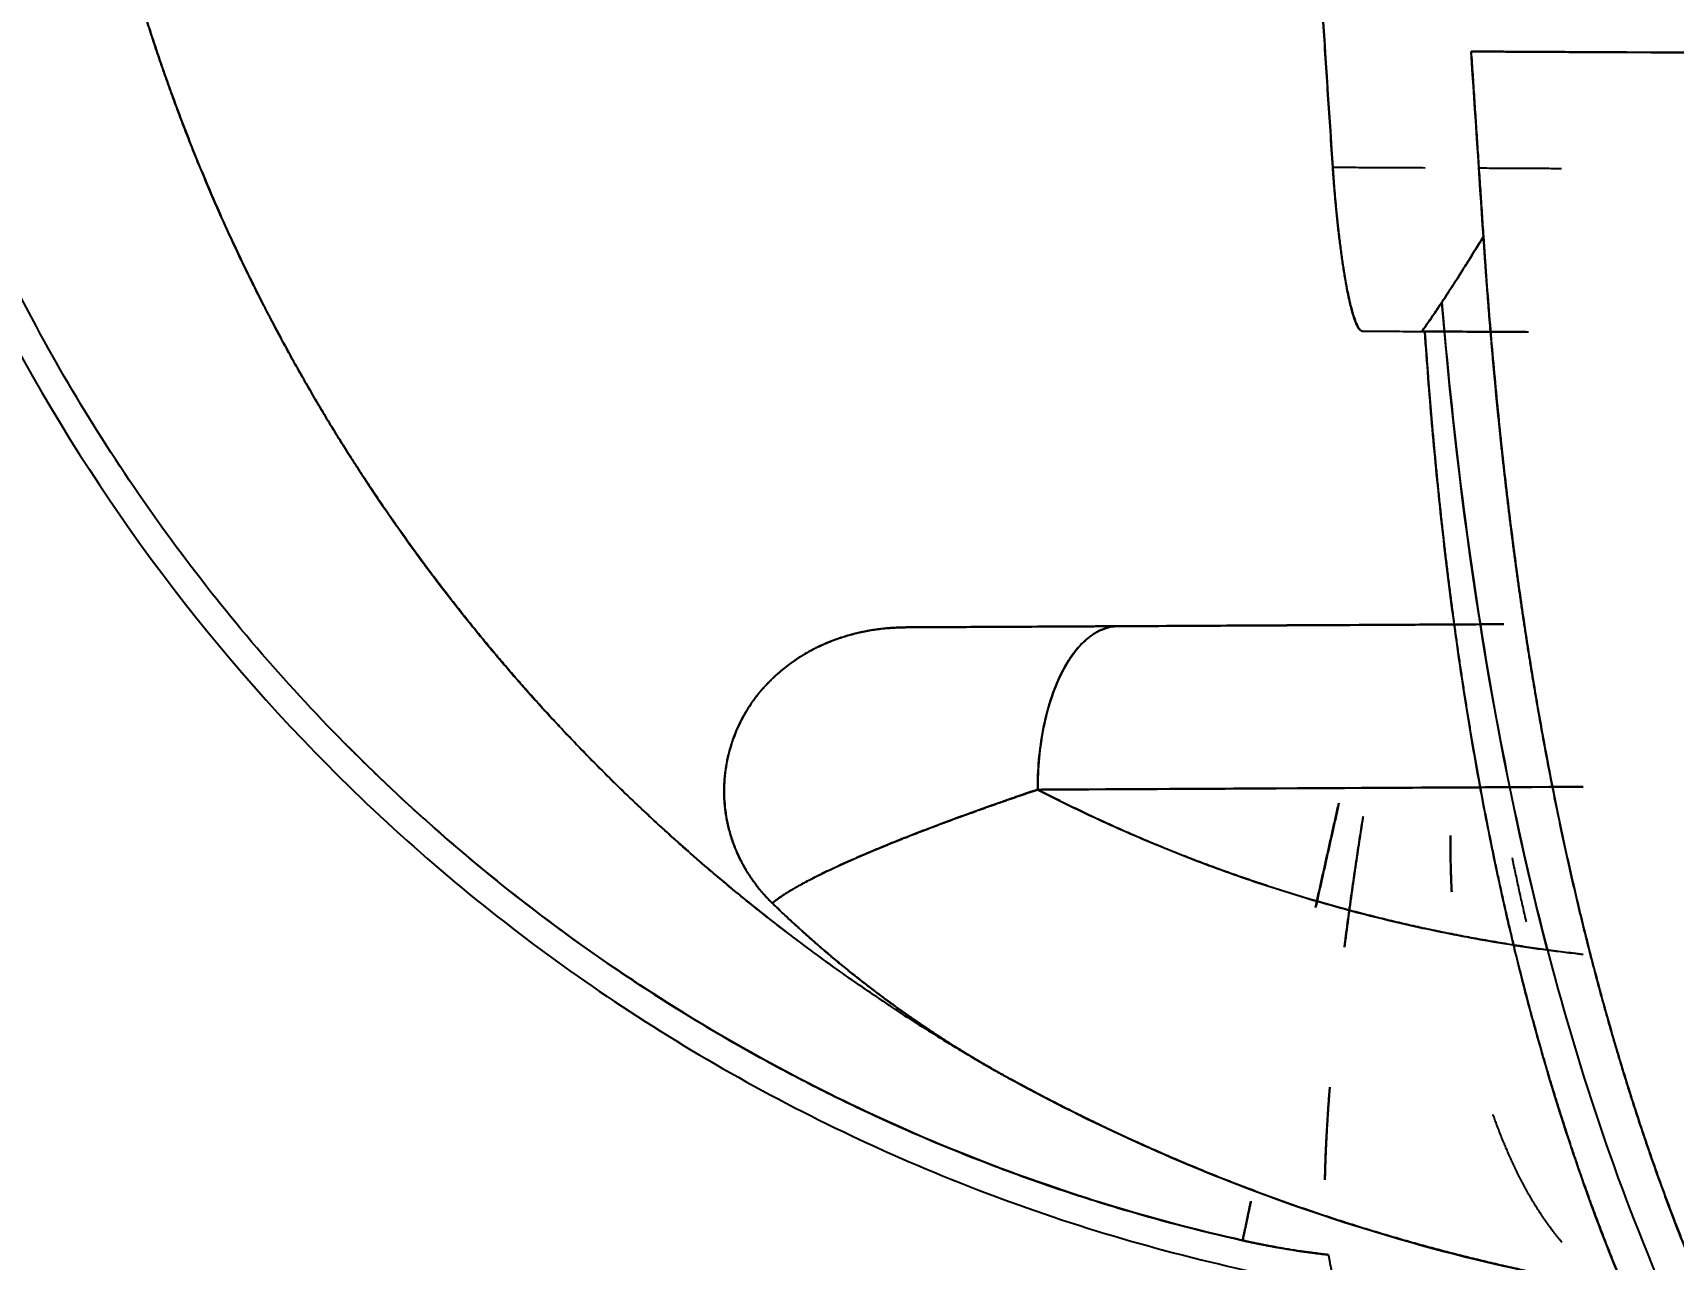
# Model space of a CAD drawing. Extents: x 8663 to 11443, y -20992 to -18942.
# Drawn here: x 10291.48 to 10298.5, y -20542.07 to -20536.82 of the extents above; entities that cross this region are included whole.
import ezdxf

# ---------------------------------------------------------------- set-up
doc = ezdxf.new("R2010")
doc.units = 0
doc.layers.get('0').update_dxf_attribs({"linetype": 'CONTINUOUS'})
doc.layers.add('1', color=7, linetype='CONTINUOUS')
doc.styles.add('____', font='')
doc.styles.get('____').set_extended_font_data('굴림')
doc.dimstyles.new('MSADIM', dxfattribs={"dimtxt": 33, "dimasz": 17, "dimexe": 10, "dimexo": 7.5, "dimgap": 10, "dimtad": 0, "dimtih": 1, "dimtoh": 1, "dimdec": 0, "dimzin": 1, "dimtxsty": '____', "dimcen": 11.25, "dimazin": 3, "dimtfac": 1, "dimtdec": 0, "dimtix": 1, "dimtmove": 0, "dimatfit": 3, "dimtolj": 1, "dimtzin": 1})

# ---------------------------------------------------------------- blocks, each defined once
blk = doc.blocks.new('*D255')
at = {"color": 0}
for p, q in [((10317.2288, -20381.6462), (10183.846, -20381.6462)), ((10193.846, -20398.6462), (10193.846, -20439.2407)), ((10193.846, -20528.6181), (10193.846, -20488.0237)), ((10296.7028, -20545.6181), (10183.846, -20545.6181))]:
    blk.add_line(p, q, dxfattribs=at)
for points in [[(10191.0127, -20398.6462), (10196.6793, -20398.6462), (10193.846, -20381.6462)], [(10191.0127, -20528.6181), (10196.6793, -20528.6181), (10193.846, -20545.6181)]]:
    blk.add_solid(points, dxfattribs=at)
at = {"color": 0, "insert": (10193.846, -20463.6322), "char_height": 28, "attachment_point": 5, "style": '____'}
blk.add_mtext('\\A1;162', dxfattribs=at)
blk = doc.blocks.new('*D256')
at = {"color": 0}
for p, q in [((10288.7807, -20489.9545), (10288.7807, -20650.4306)), ((10824.37, -20536.443), (10824.37, -20650.4306)), ((10305.7807, -20640.4306), (10515.1825, -20640.4306)), ((10807.37, -20640.4306), (10597.9682, -20640.4306))]:
    blk.add_line(p, q, dxfattribs=at)
for points in [[(10305.7807, -20637.5973), (10305.7807, -20643.264), (10288.7807, -20640.4306)], [(10807.37, -20637.5973), (10807.37, -20643.264), (10824.37, -20640.4306)]]:
    blk.add_solid(points, dxfattribs=at)
at = {"color": 0, "insert": (10556.5753, -20640.4306), "char_height": 28, "attachment_point": 5, "style": '____'}
blk.add_mtext('\\A1;534', dxfattribs=at)

msp = doc.modelspace()

# ---------------------------------------------------------------- linework, layer by layer
at = {"layer": '1', "color": 7, "linetype": 'CONTINUOUS'}
for points, degree, knots in [([(10291.6135, -20534.8742), (10291.6753, -20535.8558), (10291.9756, -20536.793), (10292.2768, -20537.733), (10293.3228, -20539.4085), (10294.0357, -20540.0929), (10294.746, -20540.7747), (10295.6022, -20541.2628)], 2, [0, 0, 0, 0.25, 0.25, 0.5, 0.75, 0.75, 1, 1, 1]), ([(10295.6024, -20541.2624), (10295.5896, -20541.2551), (10295.564, -20541.2404), (10295.5258, -20541.2182), (10295.4878, -20541.1958), (10295.45, -20541.1733), (10295.4123, -20541.1505), (10295.3748, -20541.1276), (10295.3376, -20541.1046), (10295.3005, -20541.0813), (10295.2636, -20541.0579), (10295.2269, -20541.0344), (10295.1903, -20541.0107), (10295.154, -20540.9868), (10295.1179, -20540.9627), (10295.0819, -20540.9385), (10295.0462, -20540.9142), (10295.0106, -20540.8897), (10294.9752, -20540.865), (10294.94, -20540.8402), (10294.905, -20540.8153), (10294.8702, -20540.7902), (10294.8356, -20540.7649), (10294.8012, -20540.7396), (10294.767, -20540.714), (10294.7329, -20540.6884), (10294.6991, -20540.6626), (10294.6655, -20540.6366), (10294.632, -20540.6105), (10294.5988, -20540.5843), (10294.5657, -20540.558), (10294.5329, -20540.5315), (10294.5002, -20540.5049), (10294.4677, -20540.4782), (10294.4355, -20540.4513), (10294.4034, -20540.4243), (10294.3715, -20540.3972), (10294.3398, -20540.37), (10294.3084, -20540.3426), (10294.2771, -20540.3152), (10294.246, -20540.2876), (10294.2151, -20540.2599), (10294.1844, -20540.2321), (10294.154, -20540.2041), (10294.1237, -20540.1761), (10294.0936, -20540.1479), (10294.0637, -20540.1197), (10294.034, -20540.0913), (10294.0045, -20540.0628), (10293.9752, -20540.0343), (10293.9462, -20540.0056), (10293.9173, -20539.9768), (10293.8886, -20539.9479), (10293.8601, -20539.9189), (10293.8318, -20539.8899), (10293.8037, -20539.8607), (10293.7758, -20539.8315), (10293.7481, -20539.8021), (10293.7206, -20539.7727), (10293.6933, -20539.7432), (10293.6662, -20539.7136), (10293.6393, -20539.6839), (10293.6126, -20539.6541), (10293.5861, -20539.6242), (10293.5598, -20539.5943), (10293.5337, -20539.5643), (10293.5078, -20539.5342), (10293.4821, -20539.504), (10293.4565, -20539.4738), (10293.4312, -20539.4435), (10293.4061, -20539.4131), (10293.3812, -20539.3827), (10293.3564, -20539.3522), (10293.3319, -20539.3216), (10293.3075, -20539.2909), (10293.2834, -20539.2602), (10293.2594, -20539.2295), (10293.2356, -20539.1986), (10293.2121, -20539.1677), (10293.1887, -20539.1368), (10293.1655, -20539.1058), (10293.1425, -20539.0747), (10293.1197, -20539.0436), (10293.0971, -20539.0125), (10293.0747, -20538.9812), (10293.0524, -20538.95), (10293.0304, -20538.9187), (10293.0086, -20538.8873), (10292.9869, -20538.8559), (10292.9654, -20538.8244), (10292.9442, -20538.7929), (10292.9231, -20538.7614), (10292.9022, -20538.7298), (10292.8815, -20538.6982), (10292.861, -20538.6666), (10292.8406, -20538.6349), (10292.8205, -20538.6031), (10292.7917, -20538.5573), (10292.7545, -20538.497), (10292.7094, -20538.4222), (10292.6653, -20538.347), (10292.622, -20538.2713), (10292.5795, -20538.1953), (10292.538, -20538.1189), (10292.4973, -20538.0422), (10292.4576, -20537.965), (10292.4187, -20537.8876), (10292.3807, -20537.8098), (10292.3436, -20537.7316), (10292.3075, -20537.6532), (10292.2722, -20537.5744), (10292.2378, -20537.4954), (10292.2044, -20537.416), (10292.1718, -20537.3364), (10292.1402, -20537.2566), (10292.1095, -20537.1765), (10292.0796, -20537.0961), (10292.0507, -20537.0155), (10292.0227, -20536.9347), (10291.9955, -20536.8537), (10291.9693, -20536.7725), (10291.944, -20536.6911), (10291.9195, -20536.6096), (10291.896, -20536.5279), (10291.8734, -20536.446), (10291.8517, -20536.364), (10291.8308, -20536.2818), (10291.8109, -20536.1995), (10291.7919, -20536.1171), (10291.7737, -20536.0346), (10291.7565, -20535.9521), (10291.7401, -20535.8694), (10291.7247, -20535.7866), (10291.7101, -20535.7038), (10291.6964, -20535.621), (10291.6836, -20535.538), (10291.6717, -20535.4551), (10291.6607, -20535.3721), (10291.6506, -20535.2891), (10291.6414, -20535.2061), (10291.6331, -20535.1231), (10291.6256, -20535.0402), (10291.619, -20534.9572), (10291.6153, -20534.9019), (10291.6135, -20534.8742)], 3, [0, 0, 0, 0, 0.00564, 0.011271, 0.016893, 0.022505, 0.028109, 0.033704, 0.039289, 0.044866, 0.050433, 0.055992, 0.061541, 0.067081, 0.072613, 0.078135, 0.083648, 0.089152, 0.094647, 0.100133, 0.105609, 0.111077, 0.116536, 0.121985, 0.127426, 0.132857, 0.138279, 0.143693, 0.149097, 0.154492, 0.159878, 0.165255, 0.170623, 0.175982, 0.181331, 0.186672, 0.192004, 0.197327, 0.20264, 0.207945, 0.21324, 0.218527, 0.223804, 0.229072, 0.234332, 0.239582, 0.244823, 0.250056, 0.255279, 0.260493, 0.265698, 0.270893, 0.27608, 0.281258, 0.286427, 0.291586, 0.296737, 0.301878, 0.30701, 0.312134, 0.317248, 0.322353, 0.32745, 0.332537, 0.337615, 0.342684, 0.347744, 0.352795, 0.357837, 0.36287, 0.367894, 0.372908, 0.377914, 0.382911, 0.387898, 0.392877, 0.397847, 0.402807, 0.407759, 0.412701, 0.417635, 0.422559, 0.427474, 0.43238, 0.437278, 0.442166, 0.447045, 0.451915, 0.456776, 0.461628, 0.466471, 0.471304, 0.476129, 0.480945, 0.485752, 0.490549, 0.495338, 0.500117, 0.51126, 0.52239, 0.533509, 0.544614, 0.555708, 0.566789, 0.577858, 0.588914, 0.599959, 0.610991, 0.622011, 0.633019, 0.644014, 0.654998, 0.665968, 0.676927, 0.687873, 0.698807, 0.709728, 0.720638, 0.731535, 0.74242, 0.753293, 0.764154, 0.775002, 0.785839, 0.796663, 0.807475, 0.818274, 0.829062, 0.839837, 0.8506, 0.861351, 0.87209, 0.882816, 0.89353, 0.904232, 0.914922, 0.925599, 0.936264, 0.946917, 0.957558, 0.968187, 0.978803, 0.989408, 1, 1, 1, 1]), ([(10290.5373, -20535.59), (10290.6012, -20535.9993), (10290.745, -20536.6057), (10290.9581, -20537.1898), (10291.1153, -20537.573), (10291.2014, -20537.7615), (10291.6687, -20538.6856), (10292.1591, -20539.3658), (10292.8881, -20540.1012), (10293.0397, -20540.2426), (10293.3536, -20540.5128), (10293.8404, -20540.8996), (10294.5468, -20541.3371), (10295.1101, -20541.6004), (10295.4919, -20541.761), (10295.686, -20541.8336), (10296.2759, -20542.0284), (10296.6795, -20542.1274), (10297.0882, -20542.1945)], 3, [0, 0, 0, 0, 0.125, 0.1875, 0.1875, 0.25, 0.25, 0.5, 0.5, 0.5625, 0.5625, 0.625, 0.75, 0.8125, 0.8125, 0.875, 0.875, 1, 1, 1, 1]), ([(10296.6575, -20541.9874), (10296.2974, -20541.9067), (10295.939, -20541.7993), (10295.2406, -20541.5336), (10294.9048, -20541.3773), (10294.2589, -20541.0194), (10293.9489, -20540.8178), (10293.3553, -20540.3682), (10293.073, -20540.1205), (10292.553, -20539.5943), (10292.3127, -20539.3139), (10291.8719, -20538.7188), (10291.6701, -20538.4012), (10291.1409, -20537.4195), (10290.8856, -20536.7265), (10290.7299, -20535.9938)], 3, [0, 0, 0, 0, 0.125, 0.125, 0.25, 0.25, 0.375, 0.375, 0.5, 0.5, 0.625, 0.625, 0.75, 0.75, 1, 1, 1, 1]), ([(10298.114, -20536.8983), (10298.1274, -20536.8983), (10298.154, -20536.8985), (10298.1942, -20536.8986), (10298.2345, -20536.8988), (10298.2748, -20536.8989), (10298.3151, -20536.8991), (10298.3556, -20536.8992), (10298.3961, -20536.8993), (10298.4367, -20536.8995), (10298.4774, -20536.8997), (10298.5183, -20536.8998), (10298.5593, -20536.9), (10298.6004, -20536.9002), (10298.6417, -20536.9005), (10298.6831, -20536.9007), (10298.7248, -20536.9009), (10298.7667, -20536.9012), (10298.8088, -20536.9015), (10298.8512, -20536.9017), (10298.8939, -20536.902), (10298.9369, -20536.9023), (10298.9803, -20536.9026), (10299.024, -20536.9029), (10299.0681, -20536.9032), (10299.1126, -20536.9035), (10299.1576, -20536.9037), (10299.2428, -20536.9042), (10299.3713, -20536.9048), (10299.5502, -20536.9057), (10299.7383, -20536.9067), (10299.9077, -20536.9077), (10300.0533, -20536.9084), (10300.17, -20536.909), (10300.2905, -20536.9097), (10300.3859, -20536.9101), (10300.454, -20536.9106), (10300.4938, -20536.9109), (10300.5363, -20536.9113), (10300.5814, -20536.9117), (10300.6291, -20536.9121), (10300.6795, -20536.9124), (10300.7322, -20536.9126), (10300.7873, -20536.9127), (10300.8445, -20536.9128), (10300.9037, -20536.9129), (10300.9432, -20536.9131), (10300.9634, -20536.9132)], 3, [0, 0, 0, 0, 0.020621, 0.04113, 0.061527, 0.081813, 0.101987, 0.12205, 0.142003, 0.161844, 0.181574, 0.201194, 0.220704, 0.240104, 0.259394, 0.278574, 0.297644, 0.316605, 0.335457, 0.354199, 0.372832, 0.391355, 0.40977, 0.428076, 0.446272, 0.46436, 0.48234, 0.50021, 0.564905, 0.628119, 0.689863, 0.750149, 0.782096, 0.813554, 0.844524, 0.875008, 0.883872, 0.893232, 0.903088, 0.913443, 0.924298, 0.935653, 0.947511, 0.959872, 0.97274, 0.986115, 1, 1, 1, 1]), ([(10300.9634, -20536.9132), (10300.9056, -20536.9129), (10300.6872, -20536.9117), (10300.5158, -20536.9108), (10300.4162, -20536.9103), (10300.1637, -20536.909), (10299.9419, -20536.9078), (10299.5627, -20536.9058), (10299.2033, -20536.904), (10298.7164, -20536.9014), (10298.114, -20536.8983)], 2, [0, 0, 0, 0.0625, 0.0625, 0.125, 0.125, 0.25, 0.25, 0.5, 0.5, 1, 1, 1]), ([(10297.1704, -20538.0933), (10297.1699, -20538.0933), (10297.1688, -20538.0932), (10297.1668, -20538.0927), (10297.1644, -20538.0917), (10297.1615, -20538.0897), (10297.1581, -20538.0865), (10297.1543, -20538.0817), (10297.15, -20538.0749), (10297.1453, -20538.0656), (10297.1401, -20538.0534), (10297.1344, -20538.0376), (10297.1284, -20538.0178), (10297.1219, -20537.9935), (10297.1149, -20537.9641), (10297.1075, -20537.929), (10297.1009, -20537.8943), (10297.0953, -20537.8623), (10297.0909, -20537.8354), (10297.0867, -20537.8078), (10297.0826, -20537.7797), (10297.0787, -20537.7513), (10297.075, -20537.7226), (10297.0714, -20537.6939), (10297.068, -20537.6651), (10297.0648, -20537.6363), (10297.0618, -20537.6077), (10297.0589, -20537.5794), (10297.0562, -20537.5513), (10297.0536, -20537.5236), (10297.0513, -20537.4964), (10297.0491, -20537.4697), (10297.047, -20537.4435), (10297.0451, -20537.4179), (10297.044, -20537.401), (10297.0434, -20537.3927)], 3, [0, 0, 0, 0, 0.011494, 0.026111, 0.043849, 0.06471, 0.088693, 0.115797, 0.146023, 0.179371, 0.215841, 0.255431, 0.298143, 0.343975, 0.392927, 0.445, 0.500193, 0.533116, 0.565431, 0.597139, 0.628239, 0.658732, 0.688619, 0.717898, 0.746571, 0.774638, 0.802099, 0.828954, 0.855203, 0.880847, 0.905886, 0.930321, 0.954151, 0.977377, 1, 1, 1, 1]), ([(10297.0434, -20537.3927), (10297.0437, -20537.3973), (10297.0444, -20537.4066), (10297.0453, -20537.4205), (10297.0463, -20537.4343), (10297.0473, -20537.4481), (10297.0484, -20537.4618), (10297.0495, -20537.4755), (10297.0506, -20537.4891), (10297.0517, -20537.5027), (10297.0529, -20537.5162), (10297.054, -20537.5296), (10297.0553, -20537.543), (10297.0565, -20537.5564), (10297.0578, -20537.5697), (10297.0591, -20537.5829), (10297.0604, -20537.5961), (10297.0617, -20537.6093), (10297.0631, -20537.6224), (10297.0645, -20537.6354), (10297.0659, -20537.6484), (10297.0693, -20537.6783), (10297.0748, -20537.724), (10297.0828, -20537.7829), (10297.0912, -20537.838), (10297.0998, -20537.8888), (10297.1087, -20537.9348), (10297.1177, -20537.9754), (10297.1268, -20538.0106), (10297.134, -20538.0338), (10297.1393, -20538.0486), (10297.1426, -20538.0571), (10297.1459, -20538.0647), (10297.1491, -20538.0714), (10297.1523, -20538.0773), (10297.1554, -20538.0822), (10297.1585, -20538.0862), (10297.1615, -20538.0894), (10297.1645, -20538.0916), (10297.1675, -20538.093), (10297.1694, -20538.0932), (10297.1704, -20538.0933)], 3, [0, 0, 0, 0, 0.01262, 0.025199, 0.037741, 0.050252, 0.062735, 0.075197, 0.087641, 0.100073, 0.112498, 0.12492, 0.137345, 0.149777, 0.162222, 0.174684, 0.187168, 0.19968, 0.212223, 0.224803, 0.237424, 0.250091, 0.312751, 0.374868, 0.437045, 0.499883, 0.561996, 0.623854, 0.686055, 0.749187, 0.772422, 0.795484, 0.818401, 0.841202, 0.863915, 0.88657, 0.909196, 0.931822, 0.954479, 0.977195, 1, 1, 1, 1]), ([(10297.5101, -20537.9701), (10297.5153, -20537.9623), (10297.5256, -20537.9466), (10297.5413, -20537.9227), (10297.5571, -20537.8984), (10297.573, -20537.8737), (10297.589, -20537.8484), (10297.6052, -20537.8228), (10297.6215, -20537.7967), (10297.638, -20537.7702), (10297.6546, -20537.7432), (10297.6714, -20537.7158), (10297.6826, -20537.6972), (10297.6882, -20537.6879)], 3, [0, 0, 0, 0, 0.087108, 0.174975, 0.263603, 0.35299, 0.443137, 0.534045, 0.625714, 0.718144, 0.811334, 0.905287, 1, 1, 1, 1]), ([(10298.6024, -20542.144), (10298.5964, -20542.1295), (10298.5843, -20542.1003), (10298.5663, -20542.0563), (10298.5486, -20542.0121), (10298.531, -20541.9677), (10298.5137, -20541.923), (10298.4965, -20541.8781), (10298.4795, -20541.833), (10298.4627, -20541.7876), (10298.4461, -20541.7421), (10298.4296, -20541.6962), (10298.4134, -20541.6502), (10298.3973, -20541.604), (10298.3814, -20541.5575), (10298.3657, -20541.5108), (10298.3502, -20541.4639), (10298.3349, -20541.4167), (10298.3198, -20541.3693), (10298.3048, -20541.3218), (10298.29, -20541.274), (10298.2754, -20541.226), (10298.261, -20541.1777), (10298.2467, -20541.1293), (10298.2327, -20541.0807), (10298.2188, -20541.0318), (10298.2051, -20540.9827), (10298.1915, -20540.9335), (10298.1781, -20540.884), (10298.165, -20540.8343), (10298.1519, -20540.7844), (10298.1391, -20540.7343), (10298.1264, -20540.684), (10298.1139, -20540.6335), (10298.1016, -20540.5828), (10298.0895, -20540.532), (10298.0775, -20540.4809), (10298.0657, -20540.4296), (10298.054, -20540.3781), (10298.0426, -20540.3264), (10298.0313, -20540.2745), (10298.0202, -20540.2224), (10298.0092, -20540.1701), (10297.9985, -20540.1176), (10297.9879, -20540.065), (10297.9774, -20540.0121), (10297.9672, -20539.9591), (10297.9571, -20539.9058), (10297.9471, -20539.8524), (10297.9374, -20539.7987), (10297.9278, -20539.7449), (10297.9184, -20539.6909), (10297.9091, -20539.6367), (10297.9, -20539.5823), (10297.8911, -20539.5278), (10297.8823, -20539.473), (10297.8737, -20539.4181), (10297.8653, -20539.363), (10297.857, -20539.3077), (10297.8489, -20539.2522), (10297.841, -20539.1966), (10297.8332, -20539.1408), (10297.8256, -20539.0847), (10297.8181, -20539.0286), (10297.8108, -20538.9722), (10297.8037, -20538.9156), (10297.7967, -20538.8589), (10297.7898, -20538.802), (10297.7831, -20538.7449), (10297.7766, -20538.6877), (10297.7703, -20538.6303), (10297.764, -20538.5727), (10297.758, -20538.5149), (10297.7521, -20538.4569), (10297.7463, -20538.3988), (10297.7407, -20538.3405), (10297.7352, -20538.282), (10297.7299, -20538.2234), (10297.7247, -20538.1645), (10297.7196, -20538.1056), (10297.7147, -20538.0464), (10297.71, -20537.9871), (10297.7053, -20537.9276), (10297.7009, -20537.8679), (10297.6965, -20537.808), (10297.6923, -20537.748), (10297.6896, -20537.708), (10297.6882, -20537.6879)], 3, [0, 0, 0, 0, 0.01036, 0.020752, 0.031176, 0.041632, 0.05212, 0.062641, 0.073194, 0.083779, 0.094397, 0.105048, 0.115732, 0.126449, 0.137199, 0.147982, 0.158798, 0.169648, 0.18053, 0.191447, 0.202396, 0.213379, 0.224396, 0.235446, 0.246529, 0.257646, 0.268796, 0.279979, 0.291196, 0.302446, 0.31373, 0.325047, 0.336398, 0.347782, 0.359201, 0.370653, 0.382139, 0.393659, 0.405213, 0.416801, 0.428423, 0.440079, 0.45177, 0.463494, 0.475253, 0.487046, 0.498873, 0.510735, 0.522631, 0.53456, 0.546524, 0.558522, 0.570555, 0.582621, 0.594721, 0.606856, 0.619024, 0.631226, 0.643462, 0.655731, 0.668035, 0.680372, 0.692744, 0.705149, 0.717589, 0.730063, 0.742571, 0.755114, 0.767691, 0.780302, 0.792949, 0.805629, 0.818345, 0.831094, 0.843879, 0.856698, 0.869552, 0.882441, 0.895364, 0.908323, 0.921315, 0.934343, 0.947405, 0.960502, 0.973633, 0.986799, 1, 1, 1, 1]), ([(10297.6882, -20537.6879), (10297.7717, -20538.9377), (10297.9669, -20539.9577), (10298.2017, -20541.1842), (10298.6024, -20542.144)], 2, [0, 0, 0, 0.5, 0.5, 1, 1, 1]), ([(10297.4252, -20538.0946), (10297.4308, -20538.0865), (10297.4422, -20538.0703), (10297.4592, -20538.0456), (10297.4762, -20538.0207), (10297.4931, -20537.9955), (10297.5044, -20537.9786), (10297.5101, -20537.9701)], 3, [0, 0, 0, 0, 0.20044, 0.400659, 0.600658, 0.800439, 1, 1, 1, 1]), ([(10297.4375, -20538.0947), (10297.439, -20538.1177), (10297.4422, -20538.1636), (10297.4472, -20538.2323), (10297.4524, -20538.3009), (10297.4579, -20538.3693), (10297.4635, -20538.4376), (10297.4694, -20538.5057), (10297.4755, -20538.5736), (10297.4818, -20538.6414), (10297.4884, -20538.7089), (10297.4951, -20538.7764), (10297.5021, -20538.8436), (10297.5094, -20538.9107), (10297.5169, -20538.9775), (10297.5246, -20539.0443), (10297.5325, -20539.1108), (10297.5407, -20539.1771), (10297.5491, -20539.2432), (10297.5578, -20539.3092), (10297.5667, -20539.375), (10297.5758, -20539.4405), (10297.5853, -20539.5059), (10297.5949, -20539.5711), (10297.6048, -20539.636), (10297.615, -20539.7008), (10297.6254, -20539.7654), (10297.6361, -20539.8297), (10297.647, -20539.8938), (10297.6582, -20539.9578), (10297.6697, -20540.0215), (10297.6814, -20540.085), (10297.6934, -20540.1483), (10297.7057, -20540.2113), (10297.7182, -20540.2741), (10297.7311, -20540.3367), (10297.7441, -20540.3991), (10297.7575, -20540.4613), (10297.7711, -20540.5232), (10297.7851, -20540.5848), (10297.7993, -20540.6463), (10297.8161, -20540.7171), (10297.8356, -20540.7973), (10297.8581, -20540.8864), (10297.8812, -20540.9749), (10297.9048, -20541.0627), (10297.9291, -20541.1497), (10297.954, -20541.2361), (10297.9794, -20541.3217), (10298.0055, -20541.4066), (10298.0322, -20541.4907), (10298.0595, -20541.5742), (10298.0873, -20541.6569), (10298.1158, -20541.7388), (10298.1449, -20541.82), (10298.1747, -20541.9005), (10298.205, -20541.9802), (10298.236, -20542.0592), (10298.2676, -20542.1374), (10298.2998, -20542.2149), (10298.3326, -20542.2916), (10298.3661, -20542.3675), (10298.4002, -20542.4427), (10298.435, -20542.5171), (10298.4703, -20542.5907), (10298.5064, -20542.6636), (10298.543, -20542.7357), (10298.5803, -20542.807), (10298.6183, -20542.8775), (10298.6568, -20542.9472), (10298.6961, -20543.0161), (10298.7359, -20543.0843), (10298.7631, -20543.1292), (10298.7767, -20543.1517)], 3, [0, 0, 0, 0, 0.013079, 0.026131, 0.039156, 0.052155, 0.065126, 0.07807, 0.090986, 0.103874, 0.116733, 0.129565, 0.142368, 0.155142, 0.167887, 0.180603, 0.19329, 0.205947, 0.218574, 0.231172, 0.243739, 0.256276, 0.268783, 0.28126, 0.293705, 0.30612, 0.318504, 0.330857, 0.343179, 0.35547, 0.367729, 0.379957, 0.392153, 0.404318, 0.416451, 0.428552, 0.440622, 0.452659, 0.464665, 0.476639, 0.488581, 0.500491, 0.518012, 0.53543, 0.552746, 0.56996, 0.587074, 0.604088, 0.621002, 0.637818, 0.654537, 0.671159, 0.687685, 0.704117, 0.720455, 0.7367, 0.752854, 0.768918, 0.784892, 0.800779, 0.81658, 0.832296, 0.847928, 0.863477, 0.878947, 0.894337, 0.90965, 0.924887, 0.94005, 0.955141, 0.970162, 0.985114, 1, 1, 1, 1]), ([(10298.7767, -20543.1517), (10298.1558, -20542.1345), (10297.8138, -20540.7075), (10297.5363, -20539.5493), (10297.4375, -20538.0947)], 2, [0, 0, 0, 0.5, 0.5, 1, 1, 1]), ([(10295.2218, -20539.3617), (10295.2162, -20539.3618), (10295.2051, -20539.3619), (10295.1885, -20539.3624), (10295.1718, -20539.3632), (10295.1551, -20539.3642), (10295.1385, -20539.3656), (10295.1219, -20539.3672), (10295.1053, -20539.3691), (10295.0888, -20539.3713), (10295.0723, -20539.3738), (10295.0559, -20539.3766), (10295.0395, -20539.3797), (10295.0232, -20539.3831), (10295.007, -20539.3868), (10294.9909, -20539.3908), (10294.975, -20539.3951), (10294.9591, -20539.3997), (10294.9434, -20539.4046), (10294.9278, -20539.4097), (10294.9124, -20539.4152), (10294.8972, -20539.4209), (10294.8821, -20539.4269), (10294.8673, -20539.4332), (10294.8526, -20539.4397), (10294.8382, -20539.4465), (10294.824, -20539.4535), (10294.7907, -20539.4709), (10294.7391, -20539.5021), (10294.6728, -20539.5531), (10294.6113, -20539.6131), (10294.5565, -20539.6815), (10294.5078, -20539.7619), (10294.4686, -20539.8545), (10294.4431, -20539.9584), (10294.4348, -20540.0658), (10294.4419, -20540.1464), (10294.452, -20540.1991), (10294.4581, -20540.2253), (10294.4654, -20540.2514), (10294.4737, -20540.2772), (10294.4831, -20540.3026), (10294.4936, -20540.3276), (10294.505, -20540.3522), (10294.5173, -20540.3762), (10294.5306, -20540.3997), (10294.5447, -20540.4224), (10294.5596, -20540.4445), (10294.5753, -20540.4658), (10294.5916, -20540.4864), (10294.6085, -20540.5061), (10294.626, -20540.5251), (10294.6381, -20540.5371), (10294.6441, -20540.5431)], 3, [0, 0, 0, 0, 0.009753, 0.019513, 0.029279, 0.03905, 0.048823, 0.058598, 0.068373, 0.078145, 0.087913, 0.097674, 0.107426, 0.117165, 0.12689, 0.136599, 0.146287, 0.155951, 0.165588, 0.175194, 0.184765, 0.194297, 0.203786, 0.213228, 0.222619, 0.231955, 0.241232, 0.250445, 0.297923, 0.346894, 0.397161, 0.448456, 0.500445, 0.5618, 0.624398, 0.687472, 0.7502, 0.765907, 0.781688, 0.797524, 0.813395, 0.829283, 0.845169, 0.861034, 0.876859, 0.892627, 0.908319, 0.923919, 0.93941, 0.954778, 0.970007, 0.985085, 1, 1, 1, 1]), ([(10294.6441, -20540.5431), (10294.5667, -20540.468), (10294.4652, -20540.2782), (10294.4291, -20540.068), (10294.4629, -20539.8537), (10294.5123, -20539.7582), (10294.5606, -20539.665), (10294.6388, -20539.5873), (10294.7146, -20539.512), (10294.81, -20539.4609), (10294.9928, -20539.3629), (10295.2218, -20539.3617)], 2, [0, 0, 0, 0.125, 0.25, 0.375, 0.5, 0.5, 0.625, 0.625, 0.75, 0.75, 1, 1, 1]), ([(10296.1248, -20539.357), (10296.0383, -20539.3574), (10295.9537, -20539.3579), (10295.7892, -20539.3588), (10295.7093, -20539.3592), (10295.594, -20539.3598), (10295.5563, -20539.36), (10295.4828, -20539.3604), (10295.4107, -20539.3607), (10295.3436, -20539.3611), (10295.28, -20539.3614), (10295.2498, -20539.3616), (10295.2218, -20539.3617)], 3, [0, 0, 0, 0, 0.25, 0.25, 0.5, 0.5, 0.625, 0.625, 0.75, 0.875, 0.875, 1, 1, 1, 1]), ([(10296.1248, -20539.357), (10296.1021, -20539.3571), (10296.0793, -20539.3617), (10296.0348, -20539.3798), (10296.013, -20539.3932), (10295.9711, -20539.4284), (10295.9511, -20539.4501), (10295.9135, -20539.5011), (10295.896, -20539.5303), (10295.8641, -20539.595), (10295.8498, -20539.6306), (10295.8248, -20539.7067), (10295.8142, -20539.7473), (10295.7972, -20539.8318), (10295.7907, -20539.8758), (10295.7822, -20539.9655), (10295.7801, -20540.0112), (10295.7803, -20540.057)], 3, [0, 0, 0, 0, 0.125, 0.125, 0.25, 0.25, 0.375, 0.375, 0.5, 0.5, 0.625, 0.625, 0.75, 0.75, 0.875, 0.875, 1, 1, 1, 1]), ([(10295.7803, -20540.057), (10295.7802, -20540.0158), (10295.7818, -20539.9731), (10295.7894, -20539.8865), (10295.7954, -20539.8427), (10295.812, -20539.7567), (10295.8226, -20539.7145), (10295.8482, -20539.6345), (10295.8632, -20539.5968), (10295.8968, -20539.5285), (10295.9154, -20539.4979), (10295.9549, -20539.4456), (10295.9758, -20539.4238), (10296.0184, -20539.3896), (10296.0401, -20539.3771), (10296.0831, -20539.3609), (10296.1043, -20539.3571), (10296.1248, -20539.357)], 3, [0, 0, 0, 0, 0.125, 0.125, 0.25, 0.25, 0.375, 0.375, 0.5, 0.5, 0.625, 0.625, 0.75, 0.75, 0.875, 0.875, 1, 1, 1, 1]), ([(10292.8168, -20539.8612), (10292.8179, -20539.8623), (10292.819, -20539.8635), (10292.886, -20539.931), (10292.9528, -20539.9961), (10293.0883, -20540.1236), (10293.2945, -20540.3107), (10293.7959, -20540.7192), (10294.2605, -20541.0208), (10294.6668, -20541.2454), (10294.7491, -20541.289), (10294.9154, -20541.3734), (10295.167, -20541.4955), (10295.5097, -20541.6396), (10295.771, -20541.7334), (10295.9459, -20541.7927), (10296.0337, -20541.8208), (10296.2986, -20541.9003), (10296.4771, -20541.947), (10296.6575, -20541.9874)], 3, [0, 0, 0, 0, 0.001061, 0.001061, 0.063495, 0.063495, 0.125929, 0.250796, 0.500531, 0.500531, 0.562964, 0.562964, 0.625398, 0.750265, 0.812699, 0.812699, 0.875133, 0.875133, 1, 1, 1, 1]), ([(10295.7803, -20540.057), (10295.7781, -20540.0576), (10295.7729, -20540.0591), (10295.7644, -20540.0617), (10295.7541, -20540.065), (10295.7422, -20540.069), (10295.7285, -20540.0736), (10295.7131, -20540.079), (10295.696, -20540.0849), (10295.6772, -20540.0915), (10295.6567, -20540.0987), (10295.6346, -20540.1066), (10295.6108, -20540.115), (10295.5731, -20540.1283), (10295.5227, -20540.1462), (10295.4613, -20540.1683), (10295.3905, -20540.1944), (10295.3117, -20540.224), (10295.2265, -20540.2571), (10295.1466, -20540.289), (10295.086, -20540.3141), (10295.0424, -20540.3326), (10295.0136, -20540.345), (10294.9857, -20540.3572), (10294.9588, -20540.3692), (10294.9329, -20540.381), (10294.9079, -20540.3925), (10294.8839, -20540.4039), (10294.8609, -20540.415), (10294.8388, -20540.4258), (10294.8178, -20540.4365), (10294.7978, -20540.4468), (10294.7787, -20540.4569), (10294.7607, -20540.4667), (10294.7437, -20540.4763), (10294.7277, -20540.4856), (10294.7127, -20540.4946), (10294.6987, -20540.5034), (10294.6858, -20540.5119), (10294.6738, -20540.5201), (10294.6629, -20540.528), (10294.6529, -20540.5357), (10294.6471, -20540.5406), (10294.6441, -20540.5431)], 3, [0, 0, 0, 0, 0.004258, 0.009629, 0.016117, 0.023725, 0.03246, 0.042326, 0.053329, 0.065474, 0.078768, 0.093218, 0.108832, 0.125617, 0.167959, 0.209709, 0.250846, 0.315225, 0.378307, 0.440021, 0.500305, 0.525264, 0.550026, 0.574588, 0.598946, 0.623097, 0.647039, 0.670768, 0.694283, 0.717581, 0.74066, 0.763517, 0.786151, 0.808561, 0.830745, 0.852701, 0.87443, 0.89593, 0.917202, 0.938244, 0.959058, 0.979643, 1, 1, 1, 1]), ([(10298.1148, -20540.7625), (10298.1007, -20540.7609), (10298.0727, -20540.7577), (10298.0306, -20540.7525), (10297.9887, -20540.7471), (10297.9468, -20540.7415), (10297.9049, -20540.7355), (10297.8631, -20540.7294), (10297.8214, -20540.723), (10297.7798, -20540.7163), (10297.7382, -20540.7094), (10297.6967, -20540.7022), (10297.6552, -20540.6948), (10297.6138, -20540.6871), (10297.5725, -20540.6792), (10297.5312, -20540.671), (10297.49, -20540.6626), (10297.4489, -20540.6539), (10297.4078, -20540.645), (10297.3668, -20540.6358), (10297.3259, -20540.6264), (10297.285, -20540.6167), (10297.2442, -20540.6067), (10297.2034, -20540.5965), (10297.1627, -20540.5861), (10297.1221, -20540.5754), (10297.0815, -20540.5645), (10297.041, -20540.5533), (10297.0006, -20540.5418), (10296.9602, -20540.5301), (10296.909, -20540.5149), (10296.847, -20540.4959), (10296.7743, -20540.4727), (10296.7019, -20540.4487), (10296.6296, -20540.4238), (10296.5576, -20540.398), (10296.4858, -20540.3714), (10296.4142, -20540.344), (10296.3429, -20540.3156), (10296.2717, -20540.2864), (10296.2008, -20540.2564), (10296.1301, -20540.2254), (10296.0597, -20540.1935), (10295.9895, -20540.1608), (10295.9195, -20540.1271), (10295.8497, -20540.0926), (10295.8035, -20540.0689), (10295.7803, -20540.057)], 3, [0, 0, 0, 0, 0.017455, 0.034893, 0.052315, 0.069721, 0.087111, 0.104486, 0.121847, 0.139194, 0.156528, 0.173848, 0.191156, 0.208453, 0.225737, 0.243011, 0.260274, 0.277528, 0.294772, 0.312007, 0.329233, 0.346452, 0.363663, 0.380868, 0.398066, 0.415258, 0.432445, 0.449627, 0.466805, 0.483979, 0.50115, 0.532263, 0.563371, 0.594475, 0.62558, 0.656687, 0.687801, 0.718923, 0.750058, 0.781209, 0.812379, 0.843572, 0.874791, 0.90604, 0.937322, 0.96864, 1, 1, 1, 1]), ([(10297.0932, -20540.7321), (10297.0942, -20540.7245), (10297.0974, -20540.699), (10297.103, -20540.6559), (10297.1101, -20540.6028), (10297.1172, -20540.5507), (10297.1243, -20540.4995), (10297.1314, -20540.4494), (10297.1385, -20540.4003), (10297.1456, -20540.3524), (10297.1526, -20540.3056), (10297.1596, -20540.26), (10297.1665, -20540.2156), (10297.1711, -20540.1864), (10297.1734, -20540.172)], 3, [0, 0, 0, 0, 0.041689, 0.139995, 0.236053, 0.329859, 0.421413, 0.510721, 0.597788, 0.682628, 0.765251, 0.845676, 0.923919, 1, 1, 1, 1]), ([(10297.1734, -20540.172), (10297.1723, -20540.1789), (10297.1701, -20540.1927), (10297.1668, -20540.2135), (10297.1636, -20540.2346), (10297.1603, -20540.256), (10297.1569, -20540.2777), (10297.1536, -20540.2996), (10297.1503, -20540.3218), (10297.1469, -20540.3443), (10297.1435, -20540.367), (10297.1402, -20540.39), (10297.1368, -20540.4132), (10297.1334, -20540.4367), (10297.13, -20540.4605), (10297.1266, -20540.4844), (10297.1232, -20540.5087), (10297.1198, -20540.5331), (10297.1164, -20540.5578), (10297.113, -20540.5827), (10297.1097, -20540.6078), (10297.1063, -20540.6332), (10297.1029, -20540.6587), (10297.0996, -20540.6844), (10297.0965, -20540.7087), (10297.0945, -20540.7243), (10297.0936, -20540.7314)], 3, [0, 0, 0, 0, 0.036254, 0.073, 0.11024, 0.147976, 0.18621, 0.224944, 0.26418, 0.30392, 0.344164, 0.384915, 0.426174, 0.467941, 0.510218, 0.553005, 0.596303, 0.640113, 0.684435, 0.729269, 0.774614, 0.820471, 0.866838, 0.913716, 0.961102, 1, 1, 1, 1]), ([(10297.5472, -20540.2535), (10297.5471, -20540.2605), (10297.5471, -20540.2746), (10297.5471, -20540.2957), (10297.5472, -20540.317), (10297.5475, -20540.3384), (10297.5478, -20540.3599), (10297.5483, -20540.3815), (10297.5489, -20540.4033), (10297.5496, -20540.4251), (10297.5504, -20540.447), (10297.5514, -20540.4691), (10297.5522, -20540.4847), (10297.5526, -20540.493), (10297.5526, -20540.494)], 3, [0, 0, 0, 0, 0.087276, 0.175067, 0.263371, 0.352187, 0.441515, 0.531353, 0.6217, 0.712555, 0.803916, 0.895782, 0.98815, 1, 1, 1, 1]), ([(10297.5524, -20540.4941), (10297.5521, -20540.4884), (10297.5511, -20540.4676), (10297.5496, -20540.4317), (10297.5483, -20540.3866), (10297.5474, -20540.3418), (10297.547, -20540.2975), (10297.5471, -20540.2681), (10297.5472, -20540.2535)], 3, [0, 0, 0, 0, 0.071162, 0.260759, 0.448467, 0.634258, 0.81811, 1, 1, 1, 1]), ([(10297.8108, -20540.349), (10297.8152, -20540.3703), (10297.8243, -20540.4134), (10297.8383, -20540.4781), (10297.8527, -20540.543), (10297.8637, -20540.5914), (10297.8699, -20540.6181), (10297.8711, -20540.6233)], 3, [0, 0, 0, 0, 0.232978, 0.470303, 0.70692, 0.942827, 1, 1, 1, 1]), ([(10294.6441, -20540.5431), (10294.6523, -20540.5509), (10294.6685, -20540.5666), (10294.6932, -20540.59), (10294.718, -20540.6132), (10294.743, -20540.6363), (10294.7682, -20540.6592), (10294.7936, -20540.682), (10294.8192, -20540.7046), (10294.845, -20540.727), (10294.871, -20540.7493), (10294.8971, -20540.7714), (10294.9234, -20540.7934), (10294.9499, -20540.8151), (10294.9766, -20540.8368), (10295.0035, -20540.8582), (10295.0305, -20540.8794), (10295.0577, -20540.9005), (10295.085, -20540.9214), (10295.1125, -20540.9421), (10295.1402, -20540.9626), (10295.168, -20540.9829), (10295.196, -20541.003), (10295.2241, -20541.0229), (10295.2524, -20541.0427), (10295.2809, -20541.0622), (10295.3094, -20541.0815), (10295.3381, -20541.1006), (10295.367, -20541.1195), (10295.3959, -20541.1381), (10295.425, -20541.1566), (10295.4543, -20541.1749), (10295.4836, -20541.1929), (10295.5131, -20541.2107), (10295.5427, -20541.2283), (10295.5724, -20541.2457), (10295.5923, -20541.2571), (10295.6022, -20541.2627)], 3, [0, 0, 0, 0, 0.028215, 0.056469, 0.084759, 0.113085, 0.141445, 0.169837, 0.19826, 0.226712, 0.255192, 0.283698, 0.312229, 0.340782, 0.369357, 0.397951, 0.426564, 0.455193, 0.483836, 0.512493, 0.541161, 0.569839, 0.598524, 0.627216, 0.655913, 0.684612, 0.713312, 0.742012, 0.770709, 0.799403, 0.82809, 0.856771, 0.885442, 0.914102, 0.942749, 0.971383, 1, 1, 1, 1]), ([(10295.6022, -20541.2627), (10295.6191, -20541.2722), (10295.6361, -20541.2816), (10295.9729, -20541.4662), (10296.2988, -20541.6171), (10297.1223, -20541.9365), (10297.6266, -20542.0786), (10298.143, -20542.1722)], 3, [0, 0, 0, 0, 0.020927, 0.020927, 0.415165, 0.415165, 1, 1, 1, 1]), ([(10298.1372, -20542.1705), (10298.1295, -20542.1691), (10298.1079, -20542.1652), (10298.0725, -20542.1585), (10298.0311, -20542.1505), (10297.9899, -20542.1423), (10297.9491, -20542.134), (10297.9087, -20542.1256), (10297.8685, -20542.117), (10297.8287, -20542.1083), (10297.7892, -20542.0994), (10297.7501, -20542.0904), (10297.7112, -20542.0813), (10297.6727, -20542.0721), (10297.6346, -20542.0628), (10297.5967, -20542.0533), (10297.5592, -20542.0438), (10297.522, -20542.0342), (10297.4851, -20542.0244), (10297.4486, -20542.0146), (10297.4124, -20542.0047), (10297.3765, -20541.9946), (10297.3409, -20541.9846), (10297.3057, -20541.9744), (10297.2708, -20541.9642), (10297.2362, -20541.9538), (10297.202, -20541.9435), (10297.1681, -20541.933), (10297.1344, -20541.9225), (10297.0794, -20541.9051), (10297.0034, -20541.8803), (10296.9067, -20541.8474), (10296.8112, -20541.8136), (10296.7169, -20541.7789), (10296.6238, -20541.7434), (10296.532, -20541.707), (10296.4414, -20541.6699), (10296.352, -20541.632), (10296.2639, -20541.5934), (10296.1769, -20541.5541), (10296.0912, -20541.5142), (10296.0067, -20541.4736), (10295.9235, -20541.4325), (10295.8414, -20541.3908), (10295.7606, -20541.3486), (10295.681, -20541.3059), (10295.6285, -20541.2769), (10295.6024, -20541.2624)], 3, [0, 0, 0, 0, 0.008692, 0.024529, 0.040255, 0.055869, 0.071373, 0.086764, 0.102045, 0.117214, 0.132271, 0.147218, 0.162052, 0.176776, 0.191388, 0.205889, 0.220279, 0.234557, 0.248724, 0.262779, 0.276724, 0.290556, 0.304278, 0.317888, 0.331387, 0.344774, 0.358051, 0.371215, 0.384269, 0.397211, 0.435369, 0.473189, 0.510671, 0.547816, 0.584623, 0.621092, 0.657223, 0.693017, 0.728473, 0.763592, 0.798374, 0.83282, 0.866928, 0.900701, 0.934136, 0.967236, 1, 1, 1, 1]), ([(10297.0096, -20541.7273), (10297.0097, -20541.7245), (10297.0098, -20541.7178), (10297.0101, -20541.7072), (10297.0103, -20541.6953), (10297.0107, -20541.6834), (10297.011, -20541.6714), (10297.0114, -20541.6594), (10297.0118, -20541.6474), (10297.0122, -20541.6354), (10297.0127, -20541.6233), (10297.0132, -20541.6113), (10297.0137, -20541.5993), (10297.0143, -20541.5872), (10297.0148, -20541.5752), (10297.0154, -20541.5631), (10297.016, -20541.5511), (10297.0167, -20541.5391), (10297.0173, -20541.5272), (10297.018, -20541.5152), (10297.0187, -20541.5033), (10297.0194, -20541.4915), (10297.0201, -20541.4797), (10297.0209, -20541.4679), (10297.0216, -20541.4562), (10297.0224, -20541.4445), (10297.0232, -20541.4329), (10297.0239, -20541.4213), (10297.0247, -20541.4099), (10297.0256, -20541.3984), (10297.0264, -20541.3871), (10297.0272, -20541.3758), (10297.0281, -20541.3647), (10297.0289, -20541.3536), (10297.0297, -20541.3426), (10297.0303, -20541.3353), (10297.0306, -20541.3317)], 3, [0, 0, 0, 0, 0.024506, 0.058842, 0.092902, 0.126683, 0.160182, 0.193397, 0.226325, 0.258964, 0.291312, 0.323367, 0.355126, 0.386588, 0.417751, 0.448612, 0.47917, 0.509424, 0.539371, 0.569011, 0.59834, 0.627359, 0.656066, 0.684459, 0.712538, 0.7403, 0.767745, 0.794872, 0.821681, 0.848168, 0.874335, 0.900181, 0.925703, 0.950902, 0.975778, 1, 1, 1, 1]), ([(10297.0306, -20541.3317), (10297.0301, -20541.3386), (10297.029, -20541.3527), (10297.0274, -20541.3738), (10297.0258, -20541.3952), (10297.0243, -20541.4169), (10297.0228, -20541.4388), (10297.0213, -20541.4609), (10297.0199, -20541.4832), (10297.0186, -20541.5056), (10297.0173, -20541.5282), (10297.0161, -20541.5508), (10297.015, -20541.5735), (10297.014, -20541.5963), (10297.013, -20541.619), (10297.0121, -20541.6417), (10297.0114, -20541.6644), (10297.0107, -20541.6869), (10297.0102, -20541.7081), (10297.0099, -20541.7217), (10297.0098, -20541.7278)], 3, [0, 0, 0, 0, 0.046578, 0.094633, 0.143811, 0.194106, 0.245511, 0.298021, 0.351627, 0.406321, 0.462093, 0.518935, 0.576834, 0.635778, 0.695756, 0.756754, 0.818756, 0.881748, 0.945713, 1, 1, 1, 1]), ([(10298.0253, -20541.9961), (10298.0229, -20541.9933), (10298.0179, -20541.9873), (10298.0104, -20541.9781), (10298.0026, -20541.9685), (10297.9949, -20541.9588), (10297.9874, -20541.9489), (10297.9799, -20541.939), (10297.9725, -20541.929), (10297.9652, -20541.9189), (10297.958, -20541.9088), (10297.9509, -20541.8986), (10297.9438, -20541.8883), (10297.9369, -20541.878), (10297.9301, -20541.8676), (10297.9233, -20541.8571), (10297.9167, -20541.8466), (10297.9101, -20541.8361), (10297.9037, -20541.8255), (10297.8973, -20541.8149), (10297.891, -20541.8043), (10297.8849, -20541.7936), (10297.8788, -20541.7829), (10297.8728, -20541.7722), (10297.8669, -20541.7615), (10297.8611, -20541.7508), (10297.8554, -20541.74), (10297.8498, -20541.7293), (10297.8442, -20541.7186), (10297.8388, -20541.7078), (10297.8334, -20541.6971), (10297.8282, -20541.6864), (10297.823, -20541.6757), (10297.8179, -20541.665), (10297.8129, -20541.6544), (10297.808, -20541.6437), (10297.8032, -20541.6331), (10297.7985, -20541.6225), (10297.7938, -20541.612), (10297.7893, -20541.6015), (10297.7848, -20541.591), (10297.7804, -20541.5806), (10297.7761, -20541.5703), (10297.7718, -20541.56), (10297.7677, -20541.5497), (10297.7636, -20541.5395), (10297.7596, -20541.5293), (10297.7557, -20541.5192), (10297.7518, -20541.5092), (10297.748, -20541.4993), (10297.7443, -20541.4894), (10297.7407, -20541.4796), (10297.7372, -20541.4698), (10297.7337, -20541.4601), (10297.7312, -20541.453), (10297.7298, -20541.449), (10297.7295, -20541.4483)], 3, [0, 0, 0, 0, 0.020355, 0.043099, 0.065711, 0.088191, 0.110535, 0.132742, 0.154811, 0.176739, 0.198524, 0.220166, 0.241662, 0.263011, 0.284211, 0.30526, 0.326158, 0.346903, 0.367492, 0.387926, 0.408202, 0.42832, 0.448277, 0.468074, 0.487708, 0.507178, 0.526484, 0.545624, 0.564597, 0.583402, 0.602038, 0.620505, 0.638801, 0.656926, 0.674878, 0.692657, 0.710262, 0.727693, 0.744948, 0.762027, 0.778929, 0.795654, 0.8122, 0.828569, 0.844758, 0.860768, 0.876597, 0.892246, 0.907714, 0.923001, 0.938106, 0.953028, 0.967769, 0.982326, 0.9967, 1, 1, 1, 1]), ([(10296.6575, -20541.9874), (10296.6624, -20541.9885), (10296.6723, -20541.9907), (10296.6874, -20541.994), (10296.7029, -20541.9973), (10296.7187, -20542.0005), (10296.7349, -20542.0037), (10296.7514, -20542.007), (10296.7683, -20542.0102), (10296.7855, -20542.0134), (10296.8031, -20542.0165), (10296.8211, -20542.0197), (10296.8394, -20542.0228), (10296.8581, -20542.0259), (10296.8771, -20542.029), (10296.8964, -20542.032), (10296.9152, -20542.0349), (10296.9335, -20542.0374), (10296.9512, -20542.0398), (10296.9692, -20542.0422), (10296.9875, -20542.0445), (10297.0061, -20542.0468), (10297.0186, -20542.0482), (10297.0249, -20542.049)], 3, [0, 0, 0, 0, 0.04024, 0.081407, 0.123506, 0.166542, 0.210521, 0.255446, 0.301321, 0.34815, 0.395937, 0.444686, 0.494399, 0.54508, 0.596731, 0.649357, 0.702665, 0.75, 0.798322, 0.847483, 0.897483, 0.948322, 1, 1, 1, 1]), ([(10297.0249, -20542.049), (10297.0253, -20542.0517), (10297.0261, -20542.0573), (10297.0274, -20542.0655), (10297.0287, -20542.0734), (10297.0301, -20542.0811), (10297.0315, -20542.0886), (10297.033, -20542.0959), (10297.0345, -20542.1029), (10297.0361, -20542.1097), (10297.0377, -20542.1163), (10297.0394, -20542.1226), (10297.0412, -20542.1287), (10297.043, -20542.1346), (10297.0449, -20542.1402), (10297.0468, -20542.1456), (10297.0488, -20542.1507), (10297.0508, -20542.1555), (10297.0529, -20542.1601), (10297.055, -20542.1644), (10297.0572, -20542.1685), (10297.0595, -20542.1722), (10297.0618, -20542.1757), (10297.0642, -20542.179), (10297.0666, -20542.1819), (10297.0691, -20542.1846), (10297.0716, -20542.1869), (10297.0742, -20542.189), (10297.0769, -20542.1908), (10297.0796, -20542.1923), (10297.0824, -20542.1935), (10297.0852, -20542.1944), (10297.0872, -20542.1947), (10297.0881, -20542.1949)], 3, [0, 0, 0, 0, 0.030559, 0.061247, 0.092062, 0.123004, 0.154071, 0.185261, 0.216573, 0.248005, 0.279555, 0.311223, 0.343006, 0.374902, 0.40691, 0.439028, 0.471254, 0.503587, 0.536024, 0.568564, 0.601204, 0.633943, 0.666779, 0.69971, 0.732733, 0.765847, 0.799049, 0.832338, 0.865711, 0.899165, 0.9327, 0.966312, 1, 1, 1, 1])]:
    msp.add_open_spline(points, degree=degree, knots=knots, dxfattribs=at)
for points, degree in [([(10297.0434, -20537.3927), (10296.9608, -20536.1474), (10296.8819, -20534.9018)], 2), ([(10296.8819, -20534.9018), (10296.9345, -20535.7317), (10296.9883, -20536.562), (10297.0434, -20537.3927)], 3), ([(10297.6357, -20536.8957), (10297.6882, -20537.6879)], 1), ([(10297.6357, -20536.8957), (10297.7925, -20536.8966), (10297.952, -20536.8974), (10298.114, -20536.8983)], 3), ([(10297.6882, -20537.6879), (10297.6706, -20537.4238), (10297.6531, -20537.1598), (10297.6357, -20536.8957)], 3), ([(10298.114, -20536.8983), (10297.871, -20536.897), (10297.6357, -20536.8957)], 2), ([(10297.4393, -20537.3947), (10297.0434, -20537.3927)], 1), ([(10298.0231, -20537.3978), (10297.669, -20537.3959)], 1), ([(10297.6882, -20537.6879), (10297.6288, -20537.7868), (10297.5694, -20537.8809), (10297.5101, -20537.9701)], 3), ([(10297.5101, -20537.9701), (10297.4818, -20538.0127), (10297.4535, -20538.0542), (10297.4252, -20538.0946)], 3), ([(10297.9604, -20540.7362), (10297.7408, -20539.8931), (10297.5948, -20538.9652), (10297.5101, -20537.9701)], 3), ([(10297.5101, -20537.9701), (10297.555, -20538.4977), (10297.6818, -20539.5513), (10298.026, -20541.1117), (10298.5858, -20542.6127), (10299.4506, -20543.9789), (10300.6897, -20545.0376), (10302.2027, -20545.6216), (10303.2761, -20545.7224), (10303.8086, -20545.7224)], 3), ([(10297.1704, -20538.0933), (10297.2545, -20538.0938), (10297.3394, -20538.0942), (10297.4252, -20538.0946)], 3), ([(10297.4252, -20538.0946), (10297.4293, -20538.0947), (10297.4334, -20538.0947), (10297.4375, -20538.0947)], 3), ([(10297.4375, -20538.0947), (10297.4252, -20538.0946)], 1), ([(10297.4375, -20538.0947), (10297.8813, -20538.097)], 1), ([(10297.8692, -20538.097), (10297.4375, -20538.0947)], 1), ([(10295.2218, -20539.3617), (10297.7756, -20539.3484)], 1), ([(10295.2218, -20539.3617), (10295.4988, -20539.3603), (10296.1248, -20539.357)], 2), ([(10297.7755, -20539.3484), (10297.2253, -20539.3512), (10296.675, -20539.3541), (10296.1248, -20539.357)], 3), ([(10296.1248, -20539.357), (10297.7755, -20539.3484)], 1), ([(10298.1148, -20540.0448), (10295.7803, -20540.057)], 1), ([(10295.7803, -20540.057), (10296.5585, -20540.0529), (10297.3366, -20540.0488), (10298.1148, -20540.0448)], 3), ([(10295.7803, -20540.057), (10296.8788, -20540.6223), (10298.1148, -20540.7625)], 2), ([(10295.6022, -20541.2628), (10295.0788, -20540.9645), (10294.6441, -20540.5431)], 2)]:
    msp.add_open_spline(points, degree=degree, dxfattribs=at)
for points, weights, knots in [([(10294.6441, -20540.5431), (10294.659, -20540.5302), (10294.6777, -20540.5168), (10294.7298, -20540.4833), (10294.7662, -20540.4629), (10294.8875, -20540.4002), (10294.9852, -20540.3562), (10295.1934, -20540.2694), (10295.3048, -20540.2261), (10295.5366, -20540.1406), (10295.657, -20540.0983), (10295.7803, -20540.057)], [0.999999633568, 0.999999640532, 0.999999647529, 0.999999664226, 0.999999673851, 0.99999970199, 0.999999719844, 0.999999752728, 0.999999767949, 0.999999796486, 0.999999809794, 0.999999822295], [0, 0, 0, 0, 0.090426, 0.090426, 0.220365, 0.220365, 0.480243, 0.480243, 0.740122, 0.740122, 1, 1, 1, 1]), ([(10297.0249, -20542.049), (10297.0048, -20542.0467), (10296.9846, -20542.0442), (10296.9326, -20542.0375), (10296.8994, -20542.0328), (10296.7956, -20542.0162), (10296.7265, -20542.0029), (10296.6575, -20541.9874)], [0.999999996986, 0.999999996977, 0.999999996967, 0.999999996944, 0.99999999693, 0.999999996892, 0.99999999687, 0.999999996852], [0, 0, 0, 0, 0.174431, 0.174431, 0.449621, 0.449621, 1, 1, 1, 1])]:
    msp.add_rational_spline(points, weights, degree=3, knots=knots, dxfattribs=at)
for points, weights in [([(10296.9689, -20540.5621), (10297.0181, -20540.3417), (10297.0689, -20540.1154)], [0.939584613354, 0.96286700288, 1]), ([(10297.0689, -20540.1154), (10297.0181, -20540.3417), (10296.9689, -20540.5621)], [1, 0.96286700288, 0.939584613354]), ([(10297.0699, -20540.1157), (10297.0192, -20540.342), (10296.97, -20540.5623)], [1, 0.962870167425, 0.939588603474]), ([(10296.6575, -20541.9874), (10296.6702, -20541.9258), (10296.693, -20541.8196)], [1, 0.964198606325, 0.941272275678]), ([(10296.693, -20541.8196), (10296.6702, -20541.9258), (10296.6575, -20541.9874)], [0.941272275678, 0.964198606325, 1])]:
    msp.add_rational_spline(points, weights, degree=2, dxfattribs=at)

# ---------------------------------------------------------------- dimensions: what is measured, and where the dimension line sits
dim = msp.add_linear_dim(base=(10193.846, -20545.6181), p1=(10324.7288, -20381.6462), p2=(10304.2028, -20545.6181), angle=90, text='162', dimstyle='MSADIM', override={"dimtxt": 28, "dimfxl": 1.25, "dimtfill": 1})
dim.commit()
dim.dimension.update_dxf_attribs({"geometry": '*D255', "text_midpoint": (10193.846, -20463.6322)})
dim = msp.add_linear_dim(base=(10824.37, -20640.4306), p1=(10288.7807, -20482.4545), p2=(10824.37, -20528.943), text='534', dimstyle='MSADIM', override={"dimtxt": 28, "dimfxl": 1.25, "dimtfill": 1})
dim.commit()
dim.dimension.update_dxf_attribs({"geometry": '*D256', "text_midpoint": (10556.5753, -20640.4306)})

doc.saveas('drawing.dxf')
